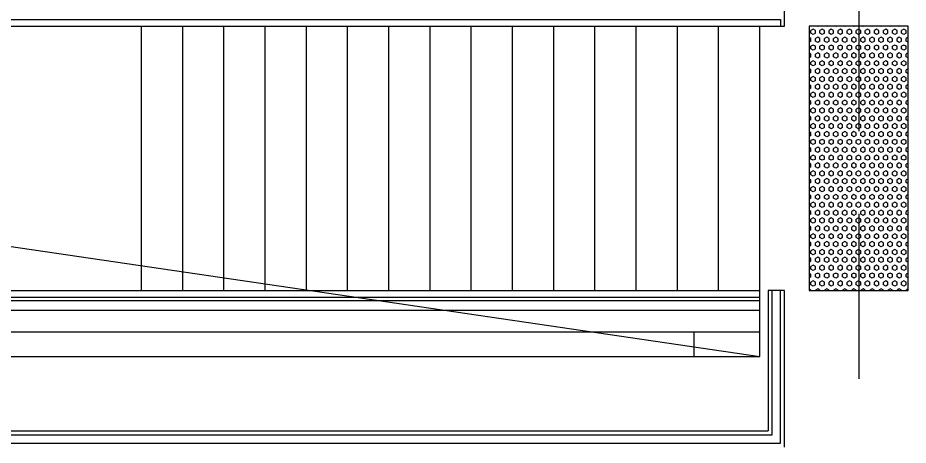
# Model space of a CAD drawing. Extents: x -163000 to 184253, y -124935 to 90032.
# Drawn here: x -108750 to -103350, y 29995 to 32583 of the extents above; entities that cross this region are included whole.
import ezdxf

# ---------------------------------------------------------------- set-up
doc = ezdxf.new("R2010")
doc.units = 0
doc.header["$LTSCALE"] = 1000
doc.header["$MEASUREMENT"] = 0
doc.linetypes.add('GFxref$0$s3123a$0$HIDDEN2', pattern=[0.1875, 0.125, -0.0625])
doc.layers.get('0').update_dxf_attribs({"linetype": 'CONTINUOUS'})
for name, color, linetype in [('A-Railing', 1, 'CONTINUOUS'), ('fire shutter', 5, 'GFxref$0$s3123a$0$HIDDEN2'), ('glass-w', 1, 'CONTINUOUS'), ('stair', 1, 'CONTINUOUS'), ('tactile', 4, 'CONTINUOUS'), ('void', 1, 'CONTINUOUS'), ('walc', 1, 'CONTINUOUS')]:
    doc.layers.add(name, color=color, linetype=linetype)

# ---------------------------------------------------------------- blocks, each defined once
blk = doc.blocks.new('s2118a')
at = {"layer": 'tactile'}
h = blk.add_hatch(dxfattribs=at)
h.set_pattern_fill('HEX', color=9, scale=5, angle=90, style=0)
h.set_pattern_definition([(90, (-90659.215, 135264.695), (-27.4963, 2e-15), [15.875, -31.75]), (210, (-90659.215, 135264.695), (13.74815, -23.812494), [15.875, -31.75]), (150, (-90659.215, 135280.57), (-13.74815, -23.812494), [15.875, -31.75])])
h.paths.add_polyline_path([(-103349.9, 30931.126), (-103349.9, 32533.126), (-103949.9, 32533.126), (-103949.9, 30931.126)])
at = {"layer": 'A-Railing'}
blk.add_line((-104249.9, 32533.126), (-104099.9, 32533.126), dxfattribs=at)
at = {"layer": 'fire shutter', "ltscale": 8}
blk.add_line((-103649.9, 35896.87), (-103649.9, 29807.126), dxfattribs=at)
at = {"layer": 'glass-w'}
blk.add_line((-104124.9, 32573.126), (-104124.9, 32533.126), dxfattribs=at)
at = {"layer": 'stair'}
for p, q in [((-125249.9, 32573.126), (-104124.9, 32573.126)), ((-125249.9, 32533.126), (-104249.9, 32533.126)), ((-113349.9, 30891.126), (-104249.9, 30891.126)), ((-113324.9, 30931.126), (-104249.9, 30931.126)), ((-113324.9, 30871.126), (-104249.9, 30871.126)), ((-113274.9, 30812.126), (-104249.9, 30812.126)), ((-113249.9, 30682.126), (-104249.9, 30682.126)), ((-104649.9, 30682.126), (-104649.9, 30532.126))]:
    blk.add_line(p, q, dxfattribs=at)
for points in [[(-104099.9, 32533.126), (-104099.9, 35832.126)], [(-107999.9, 30931.126), (-107999.9, 32533.126)], [(-107749.9, 30931.126), (-107749.9, 32533.126)], [(-107499.9, 30931.126), (-107499.9, 32533.126)], [(-107249.9, 30931.126), (-107249.9, 32533.126)], [(-106999.9, 30931.126), (-106999.9, 32533.126)], [(-106749.9, 30931.126), (-106749.9, 32533.126)], [(-106499.9, 30931.126), (-106499.9, 32533.126)], [(-106249.9, 30931.126), (-106249.9, 32533.126)], [(-105999.9, 30931.126), (-105999.9, 32533.126)], [(-105749.9, 30931.126), (-105749.9, 32533.126)], [(-105499.9, 30931.126), (-105499.9, 32533.126)], [(-105249.9, 30931.126), (-105249.9, 32533.126)], [(-104999.9, 30931.126), (-104999.9, 32533.126)], [(-104749.9, 30931.126), (-104749.9, 32533.126)], [(-104499.9, 30931.126), (-104499.9, 32533.126)], [(-104249.9, 30931.126), (-104249.9, 32533.126)], [(-104099.9, 29982.126), (-104099.9, 30931.126), (-104199.9, 30931.126), (-104199.9, 30082.126)], [(-104174.9, 30057.126), (-104174.9, 30931.126)], [(-104124.9, 30007.126), (-104124.9, 30931.126)], [(-131203.9, 30082.126), (-104199.9, 30082.126)], [(-131203.9, 30057.126), (-104174.9, 30057.126)], [(-131203.9, 30007.126), (-104124.9, 30007.126)]]:
    blk.add_lwpolyline(points, dxfattribs=at)
at = {"layer": 'tactile'}
blk.add_lwpolyline([(-103349.9, 30931.126), (-103349.9, 32533.126), (-103949.9, 32533.126), (-103949.9, 30931.126)], close=True, dxfattribs=at)
at = {"layer": 'void', "color": 1}
blk.add_line((-131203.9, 34486.132), (-104249.9, 30532.126), dxfattribs=at)
at = {"layer": 'walc', "color": 4}
blk.add_line((-104249.9, 30532.126), (-104249.9, 30931.126), dxfattribs=at)
blk.add_lwpolyline([(-131203.9, 30532.126), (-104249.9, 30532.126)], dxfattribs=at)

msp = doc.modelspace()

# ---------------------------------------------------------------- block references
msp.add_blockref('s2118a', (0, 0))

doc.saveas('drawing.dxf')
